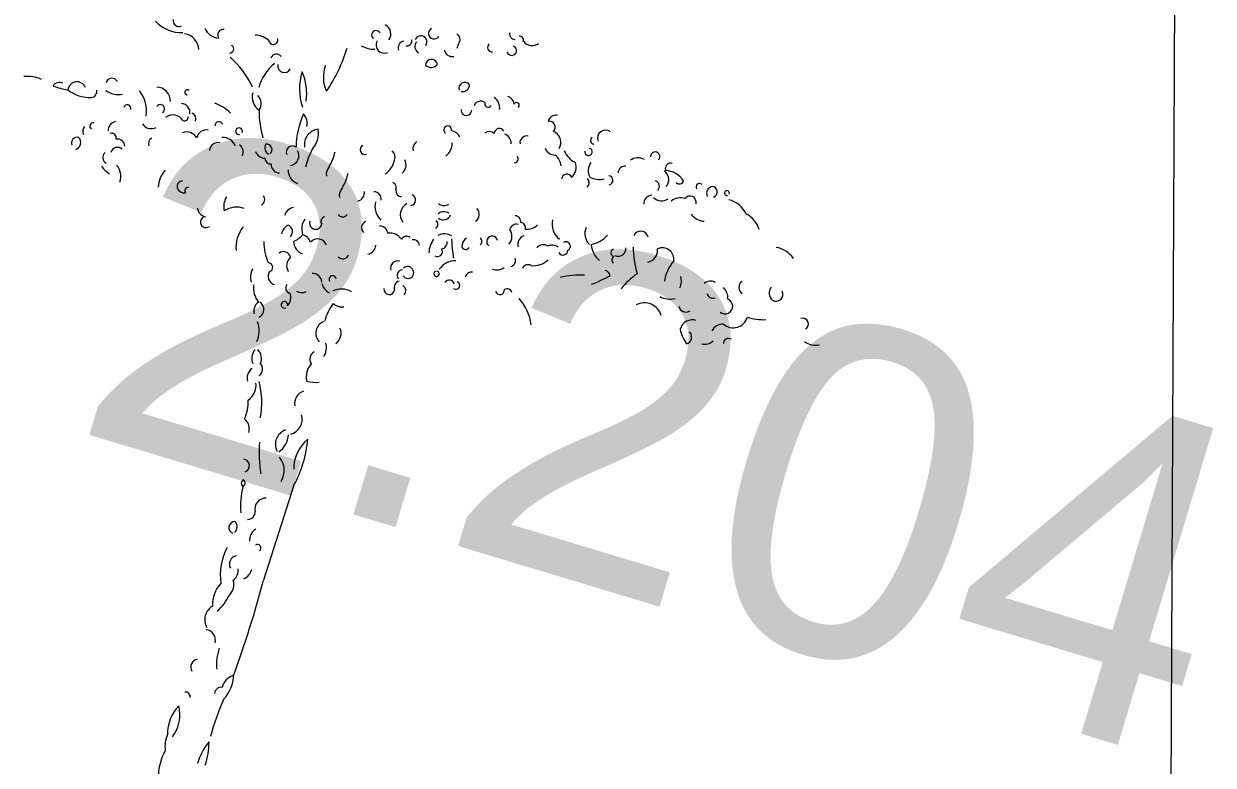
# Model space of a CAD drawing. Header units: millimetres. Extents: x -24439 to 198341, y -52871 to 149926.
# Drawn here: x 145295 to 147454, y 38543 to 39888 of the extents above; entities that cross this region are included whole.
import ezdxf

# ---------------------------------------------------------------- set-up
doc = ezdxf.new("R2010")
doc.units = ezdxf.units.MM
doc.linetypes.add('NET VAN', pattern=[1.06, 0.53, -0.53])
for name, color, linetype, lineweight in [('A-DETL-GENF-2', 9, 'NET VAN', 9), ('G-IMPT-1', 9, 'Continuous', 9), ('G-IMPT-6', 7, 'Continuous', 9)]:
    doc.layers.add(name, color=color, linetype=linetype, lineweight=lineweight)
doc.styles.add('Arial_1', font='arial_0.ttf', dxfattribs={"height": 600})

# ---------------------------------------------------------------- blocks, each defined once
blk = doc.blocks.new('NCV_TKCS_251209_TONG THE HIEN TRANG SAN DUONG - NCV_TKCS_HIEN TRANG_251209a_dwg_CX-1613001-TKCS_MB ĐỊNH VỊ CAO ĐỘ THIẾT KẾ')
at = {"layer": 'G-IMPT-1'}
blk.add_line((98.2, 2569.4), (92.6, 2268), dxfattribs=at)
for centre, radius, start, end in [((345, 4067.9), 16, 181.848, 286.098), ((363.3, 4054.3), 12.2, 0.507, 112.113), ((350.4, 4017.6), 14.5, 213.1779, 86.3084), ((394.8, 4083), 34.4, 235.943, 322.238), ((109.9, 3999.5), 16.8, 134.105, 343.968), ((173.1, 3998.9), 18.6, 347.358, 80.0223), ((255.4, 3979), 66.1, 166.16, 182.42), ((290.6, 4009.8), 14, 148.037, 290.543), ((-43.3, 3952), 30.1, 338.4689, 82.69), ((37.2, 3954.8), 15.9, 275.283, 24.207), ((79.2, 3963.7), 18.2, 340.429, 175.7931), ((87.1, 3951.2), 22.2, 157.953, 255.177), ((176, 3971.6), 24.3, 204.857, 298.273), ((-56.2, 3944), 13.6, 46.848, 245.772), ((-24, 3923.1), 25.3, 169.149, 309.692), ((36.8, 3932.5), 19.2, 112.834, 219.094), ((130.5, 3904.8), 18.1, 27.063, 195.438), ((-72.5, 3980.6), 82.4, 257.422, 287.559), ((123.9, 3921.7), 24.3, 243.505, 338.997), ((-620.5, 3884.6), 491.7, 342.661, 359.623), ((247.6, 3867.1), 18.4, 61.535, 212.708), ((238.7, 3874.8), 19.6, 272.727, 25.346), ((327.1, 3828.8), 39.9, 11.4409, 70.9309), ((378.5, 3854.5), 26.9, 22.114, 88.4937), ((411.5, 3863.6), 8.18, 325.709, 173.1816), ((542.2, 3845), 25.4, 96.888, 181.909), ((697.7, 3846), 24.1, 68.061, 218.199), ((-519.7, 3848.8), 52, 221.444, 280.37), ((-500.3, 3811.6), 15.8, 92.537, 230.594), ((-389.5, 3780.3), 60.5, 60.39, 105.9245), ((-348.7, 3839.4), 12.7, 210.702, 41.353), ((311.3, 3821.3), 23.7, 74.316, 169.6955), ((328.2, 3843.4), 10.5, 175.81, 343.579), ((525.8, 3828.9), 17.7, 329.656, 120.3426), ((537.9, 3784.2), 35.9, 345.6759, 84.9465), ((667.4, 3829.5), 11.6, 141.681, 280.247), ((821.9, 3775.4), 43.4, 79.852, 140.1145), ((857.8, 3835.6), 14.1, 333.355, 198.474), ((913.1, 3814.9), 16.2, 89.393, 217.477), ((-653.2, 3880.9), 104.2, 238.535, 289.572), ((-639.8, 3814), 17.6, 185.004, 313.884), ((-605.4, 3729.7), 51.7, 20.007, 98.0653), ((-468.5, 3776.2), 12.4, 282.995, 77.005), ((-323.8, 3786), 17.2, 51.593, 178.439), ((-71.8, 3807.6), 105.5, 177.352, 221.229), ((270.5, 3806.1), 16.3, 190.267, 16.214), ((386.7, 3766.4), 15.5, 44.009, 195.48), ((473.9, 3764.1), 20.6, 94.563, 206.721), ((660.4, 3791.7), 11.5, 187.579, 91.2198), ((785.5, 3761.5), 21.6, 101.546, 192.982), ((889.2, 3772.7), 29.6, 331.374, 75.624), ((916, 3736.2), 70.6, 49.808, 102.938), ((947.7, 3791.4), 14, 242.3, 354.92), ((1012.1, 3787.2), 10.1, 57.752, 234.866), ((1059.5, 3780.5), 21.6, 118.65, 222.425), ((1052.6, 3783.2), 16.6, 305.163, 102.0957), ((1097.5, 3792.9), 7.5, 352.871, 299.741), ((-585.3, 3486.9), 294.1, 42.604, 64.787), ((-201.2, 3692), 149.1, 146.889, 180.884), ((-295.3, 3774.3), 19.6, 182.638, 351.909), ((-61.3, 3772.1), 177.3, 179.596, 214.756), ((-356.1, 3670.6), 156, 7.694, 41.194), ((233.6, 3732.4), 11.6, 0.181, 253.557), ((361.9, 3743.2), 21.4, 62.537, 147.3257), ((401.1, 3740.6), 29.1, 13.465, 89.2152), ((557.8, 3785), 33.4, 218.784, 286.164), ((551.2, 3710.9), 45, 20.819, 69.181), ((642.7, 3817.7), 69.2, 219.73, 261.318), ((595, 3724.4), 44.8, 330.947, 33.635), ((716.1, 3748.4), 41.6, 160.505, 224.024), ((879.1, 3748.3), 17.7, 331.75, 87.7392), ((998.4, 3733.8), 19.1, 1.478, 161.4619), ((1112.4, 3694.6), 80.8, 42.574, 92.6664), ((1158, 3673.8), 76.6, 33.111, 79.508), ((252.6, 3707), 26.5, 32.575, 106.3143), ((451.5, 3706.5), 12, 289.456, 49.933), ((621.7, 3693), 15.8, 37.755, 192.277), ((670.7, 3696.9), 19.6, 332.277, 59.613), ((697.4, 3782), 63.6, 259.883, 299.849), ((743, 3726.2), 14, 297.784, 101.5236), ((890.9, 3697.1), 25.9, 111.038, 201.038), ((905.3, 3744.3), 32.9, 240.456, 324.073), ((979.7, 3694.5), 45.4, 89.3033, 143.8262), ((174.8, 3654.8), 26.4, 142.066, 210.782), ((211.4, 3683.8), 49.2, 323.154, 17.921), ((1044.5, 3745.5), 55.3, 233.86, 282.603), ((1297.3, 3600), 79.2, 51.303, 97.2802), ((-316.7, 3669.3), 46.6, 180.068, 253.671), ((-361, 3635.7), 33.1, 340.388, 64.11), ((42, 3618.4), 242.1, 171.922, 196.398), ((-218.7, 3616.6), 41.6, 3.249, 59.611), ((-635, 3561.3), 42.4, 15.252, 105.2581), ((-552.8, 3613.7), 7.91, 64.439, 281.308), ((-467.5, 3487.3), 118.7, 60.934, 88.2217), ((-39.2, 3712.9), 303.8, 196.907, 212.82), ((-123.4, 3577.5), 47.1, 113.093, 205.058), ((-205.5, 3589.2), 71.1, 333.561, 26.439), ((11.6, 3603), 14.6, 134.569, 305.042), ((84.3, 3602), 21.7, 350.67, 72.545), ((43.5, 3591.1), 62.6, 319.052, 6.743), ((113.3, 3585.1), 31.7, 324.72, 45.669), ((887.6, 3585.7), 22.8, 28.489, 176.0398), ((-778.7, 3571.4), 18.2, 42.215, 182.546), ((-748, 3496.3), 97.1, 7.592, 55.268), ((-553.8, 3550), 27, 8.048, 104.5722), ((-232.7, 3558.7), 159.6, 346.855, 4.348), ((675.5, 3568.6), 60.2, 185.242, 247.816), ((766.7, 3565.5), 47.3, 173.785, 241.165), ((707.5, 3605.1), 89.7, 297.936, 334.728), ((912.5, 3555.9), 35.5, 296.085, 24.318), ((968.2, 3544.7), 34.8, 8.914, 132.0123), ((-925.1, 3508.4), 23.4, 81.2613, 164.2082), ((-874.1, 3521.6), 27.5, 38.976, 190.575), ((-833.8, 3532), 18.6, 292.372, 28.32), ((-769.4, 3608.4), 64, 250.01, 298.161), ((-617, 3542), 13.2, 318.691, 160.7958), ((-565.7, 3503.1), 34.2, 46.165, 146.0646), ((-541.5, 3540.9), 13.1, 268.154, 16.099), ((-523.7, 3538.6), 19.1, 355.339, 83.2403), ((-432.5, 3545.2), 11.7, 35.131, 202.091), ((-369.6, 3546.2), 10.2, 350.387, 295.877), ((-257.8, 3528.3), 23.8, 172.242, 253.227), ((-273.4, 3517.5), 16.1, 320.711, 119.7625), ((-196.9, 3532.7), 18.6, 69.163, 221.821), ((-203.1, 3519.1), 29.7, 295.62, 46.888), ((73.1, 3514.7), 219.1, 168.729, 183.888), ((119.5, 3515.4), 16.2, 351.17, 86.1489), ((376.3, 3508.2), 23.8, 318.356, 64.264), ((507.8, 3524.4), 18.6, 10.278, 102.3419), ((529.4, 3512.7), 15.4, 0.548, 102.1334), ((538.6, 3555.2), 42.8, 278.317, 332.118), ((823.7, 3521.9), 10.9, 118.962, 271.548), ((831.5, 3536.9), 22.5, 260.132, 25.057), ((1192.7, 3662.2), 337.6, 198.398, 212.417), ((1118.5, 3499.9), 126.4, 156.569, 187.617), ((1237.8, 3537.9), 24.5, 150.031, 250.42), ((1336.2, 3549.2), 30.3, 160.319, 243.285), ((1327.8, 3542.8), 21.3, 256.117, 43.747), ((-999.6, 3418.7), 106.2, 82.986, 112.7207), ((-935.6, 3795.7), 281.2, 267.541, 277.039), ((-861.3, 3619.1), 109.9, 248.775, 288.361), ((-713.2, 3514.7), 11.2, 0, 180), ((-510.5, 3463.5), 36.4, 47.986, 127.4315), ((-457.8, 3493.8), 28.5, 94.545, 186.51), ((-412.7, 3470.5), 25.8, 96.051, 193.514), ((-399.2, 3474.7), 40.8, 38.067, 110.6491), ((-363.9, 3483.2), 25.4, 347.102, 71.613), ((-278.6, 3521.3), 31.8, 217.875, 285.255), ((-254.4, 3494.3), 16.2, 193.241, 293.63), ((-49.2, 3507.5), 31.8, 152.125, 207.875), ((-176.3, 3508.2), 159.6, 346.855, 4.348), ((154.9, 3517.9), 20.1, 194.334, 278.286), ((186.2, 3496.3), 16.6, 294.629, 85.3874), ((281.6, 3533), 24.3, 244.906, 323.167), ((302.9, 3463.1), 30.2, 75.75, 143.1303), ((477.5, 3469.2), 36.6, 337.502, 51.741), ((522.4, 3498.1), 22.3, 94.61, 180.368), ((563.5, 3469.7), 28.3, 126.59, 210.79), ((645.3, 3459.5), 31.3, 69.086, 130.93), ((677.8, 3498.9), 13.2, 309.521, 140.4786), ((812.9, 3550.2), 68.6, 202.433, 247.567), ((837, 3503.6), 15, 150.254, 240.254), ((1001.9, 3485.9), 42.5, 348.703, 36.355), ((1134.7, 3497.2), 27.9, 74.505, 150.2554), ((1149.1, 3477.6), 44.3, 12.018, 61.721), ((1431.3, 3480.3), 17.2, 315.534, 125.6679), ((-725, 3443), 25.6, 114.097, 203.402), ((-635.1, 3507.3), 31.6, 229.872, 315.108), ((-223.2, 3485.2), 25.4, 193.314, 285.754), ((-152, 3489.4), 43.6, 195.82, 266.197), ((7.3, 3457), 31.8, 152.125, 207.875), ((23.3, 3470.2), 25.3, 297.349, 25.78), ((80.1, 3467.6), 22, 6.588, 106.0329), ((146.5, 3465.1), 59.6, 184.178, 242.18), ((207.6, 3455.9), 38.7, 135.325, 232.058), ((275.2, 3446.2), 13.2, 313.567, 74.506), ((292.6, 3490.1), 23.4, 249.249, 356.562), ((459.7, 3447.9), 16.2, 26.9, 248.079), ((617.4, 3460.8), 23.5, 71.565, 161.5651), ((672.3, 3484.3), 14.6, 225.644, 17.571), ((814.6, 3444.6), 18.1, 22.226, 95.8457), ((1121.7, 3318.4), 268.9, 142.7335, 156.9835), ((1143.6, 3494.2), 18.8, 209.43, 307.95), ((1190.5, 3463.6), 23.3, 246.6559, 85.2708), ((1269.2, 3598.5), 147.1, 268.368, 290.556), ((-801.3, 3416.1), 21.9, 154.708, 222.783), ((-796.2, 3433.7), 10.4, 93.721, 255.891), ((-732.8, 3415.9), 14.1, 0.843, 126.0274), ((-708.7, 3395.7), 22.8, 19.03, 116.2091), ((-603.8, 3436.5), 18.2, 133.838, 217.366), ((328, 3386), 44.3, 76.644, 133.8653), ((638.7, 3511.8), 312.4, 197.116, 207.842), ((402.5, 3415.7), 27.3, 135.69, 203.07), ((417.1, 3435.4), 13.3, 322.125, 68.385), ((525.7, 3408.4), 19.2, 300.739, 36.641), ((583.7, 3473.2), 61.6, 278.92, 331.702), ((810.2, 3200.7), 236.4, 103.0286, 121.1075), ((403.8, 3890.5), 612.8, 308.449, 314.246), ((1005.3, 3508.4), 74.7, 260.71, 297.471), ((1076.4, 3434.6), 22.7, 208.985, 319.595), ((1220.4, 3451), 44.6, 245.253, 0.558), ((1470.6, 3479.4), 52.2, 248.009, 301.139), ((-828, 3371), 17.2, 91.536, 218.429), ((-839.5, 3369), 22.1, 305.333, 60.391), ((-701.9, 3373.6), 20.5, 63.159, 180.853), ((0.8, 3404.4), 16.3, 229.807, 342.084), ((88.4, 3380.1), 20, 128.928, 243.752), ((128.9, 3372.4), 23, 21.37, 111.3704), ((168.2, 3342.3), 42.4, 50.793, 114.9577), ((212.6, 3371.3), 18.1, 68.901, 167.6989), ((235.5, 3366.5), 18.4, 21.614, 119.077), ((366.8, 3378.2), 82.7, 162.494, 192.525), ((310.2, 3371.1), 14.9, 256.088, 50.782), ((312.7, 3399.8), 18.5, 291.892, 28.801), ((386.2, 3413), 11.9, 222.434, 348.074), ((484.6, 3410.1), 42.4, 270.86, 319.542), ((589.2, 3394.2), 18.6, 77.658, 169.7221), ((969.1, 3352.2), 53.1, 32.578, 134.4551), ((1119, 3359.3), 38.2, 88.683, 181.318), ((1211.3, 3373.6), 38.1, 104.4966, 169.1984), ((-722.2, 3357.4), 19.9, 148.693, 258.564), ((-469.8, 3333.4), 87.5, 155.584, 192.995), ((-485.3, 3337.2), 16.3, 106.255, 211.669), ((-253, 3366), 18.2, 313.514, 54.116), ((-129.9, 3342.8), 34.3, 117.226, 181.842), ((-50.9, 3333.6), 54.1, 163.289, 214.891), ((-67.4, 3347.2), 18.7, 179.878, 5.846), ((-40, 3360.6), 14.5, 118.713, 232.49), ((386.6, 3303.8), 58.4, 104.7039, 162.6319), ((1167.6, 3400.2), 96.4, 205.688, 235.041), ((1099.6, 3339.2), 22.1, 305.333, 60.391), ((1153.1, 3374), 39.8, 273.028, 327.904), ((1232.7, 3359), 14.9, 73.072, 196.927), ((-685.2, 3392), 84.9, 232.132, 254.738), ((-722.5, 3297.6), 52.2, 357.295, 57.653), ((-481.1, 3340.2), 21.4, 212.695, 297.442), ((-464.7, 3329.6), 10.6, 105.254, 232.124), ((-296.5, 3330.4), 54, 163.878, 210.985), ((-292.8, 3263.5), 63.5, 84.8129, 142.0445), ((-118.2, 3290.1), 38.7, 134.894, 186.225), ((-147.7, 3296.1), 21.5, 331.5869, 84.2071), ((95.2, 3329.8), 31.6, 300.562, 11.513), ((326.8, 3305.9), 8.03, 131.586, 101.5379), ((431.6, 3322.9), 18.9, 96.401, 185.021), ((524.4, 3314.4), 13.9, 215.701, 20.901), ((548.9, 3310.4), 14.6, 29.292, 141.9115), ((-395.2, 3298.8), 29.8, 201.868, 274.121), ((-154.4, 3324.5), 63, 307.801, 339.692), ((-76.4, 3288.4), 41.7, 199.247, 267.013), ((-98.1, 3259.8), 42.9, 40.601, 86.2685), ((-39.7, 3276.2), 28.3, 37.112, 156.0524), ((36.8, 3285.3), 18.7, 240.078, 356.067), ((209.2, 3288.5), 21.6, 88.222, 213.668), ((230, 3271.9), 16.7, 108.582, 237.167), ((242.1, 3285.2), 17.4, 34.777, 152.3756), ((243.3, 3284), 17.2, 229.568, 40.433), ((373.4, 3284.2), 15.1, 28.632, 166.5566), ((392.9, 3289.2), 11.6, 247.465, 84.462), ((511.1, 3180.4), 147.4, 24.361, 58.702), ((-386.3, 3254.1), 16.5, 114.197, 326.276), ((-184.7, 3235.6), 96.8, 157.38, 202.62), ((-57.5, 3290), 149.8, 196.051, 221.429), ((236.3, 3234.8), 21, 123.338, 215.422), ((238.6, 3226), 15.2, 323.5669, 85.9848), ((-129.4, 3215.7), 21.9, 29.003, 145.271), ((-83.4, 3208), 32.4, 145.725, 229.139), ((30.7, 3199.3), 10.9, 25.672, 230.077), ((203.3, 3220), 16.1, 190.793, 9.223), ((-166.2, 3177.9), 13.5, 304.297, 105.2537), ((-134.5, 3158.7), 25.4, 161.419, 270.257), ((-24.7, 3172.2), 27.7, 19.79, 109.5168), ((40.7, 3200.4), 43.7, 211.047, 259.935), ((82.4, 3120), 61.4, 76.859, 133.004), ((-153, 3150.1), 58.4, 170.878, 210.691), ((-82.6, 3138), 16, 156.183, 277.556), ((-56.2, 3161.4), 29.1, 255.186, 314.676), ((-119.9, 3129.2), 75.4, 191.146, 234.092), ((-109.9, 3099.6), 37.1, 333.458, 37.423), ((192.5, 3077.5), 148.4, 159.482, 182.192), ((70.3, 3165.4), 39.5, 244.942, 295.058), ((-141.6, 3048.3), 30, 138.798, 215.478), ((-167.3, 3044.6), 26.3, 313.091, 74.9809), ((-86.7, 3083.4), 10, 357.996, 308.87), ((65.7, 3039.6), 38.3, 127.536, 239.198), ((64.6, 3039), 39.2, 324.062, 40.343), ((-215.3, 2962.6), 81.5, 353.03, 35.911), ((25.8, 2982.2), 48.6, 342.588, 32.943), ((58, 2955.4), 24.9, 134.496, 231.229), ((-96.7, 2911.5), 39.7, 154.507, 220.356), ((-141.7, 2897), 37.3, 354.116, 63.506), ((96.2, 2910.8), 59.4, 154.949, 209.001), ((-121.5, 2870.5), 28.3, 329.21, 53.41), ((43.7, 2981.6), 99.6, 270.321, 292.299), ((-96.9, 2849.1), 35.6, 142.285, 212.511), ((66.2, 2817.9), 39.3, 124.083, 206.849), ((-154.3, 2810.5), 57.5, 323.065, 21.746), ((-305.1, 2709.3), 248.3, 5.939, 31.544), ((-249.8, 2733.2), 147.8, 354.217, 16.837), ((18.8, 2754.6), 47.5, 302.397, 31.853), ((-117.2, 2682.5), 38.6, 0.691, 68.071), ((52.7, 2685.2), 45.8, 126.355, 224.374), ((-29.7, 2695.9), 69.9, 322.259, 12.292), ((195.2, 2649.5), 116.8, 146.143, 196.69), ((-252, 2642), 357.6, 348.292, 11.708), ((446.3, 2781.8), 499.8, 193.592, 204.675), ((-2.5, 2586.2), 62.1, 344.358, 57.093), ((-66.8, 2581.3), 19.9, 308.449, 97.2177), ((-44.1, 2532.5), 12.4, 133.211, 247.4), ((-57.5, 2530), 12.5, 313.807, 66.8039), ((244.6, 2543), 294.2, 184.288, 199.902), ((36.8, 2476.3), 32.6, 103.298, 210.839), ((-13.6, 2452.2), 23.6, 288.614, 18.256), ((-36.3, 2395.8), 18.1, 106.305, 265.713), ((-51.9, 2392.8), 22.8, 330.077, 62.701), ((58, 2382.3), 42.2, 140.168, 199.223), ((47, 2356.3), 10.6, 322.125, 142.1245), ((145.9, 2297.8), 190.2, 169.869, 203.664), ((5, 2291.9), 26.1, 119.781, 224.69), ((-22.3, 2263.4), 34.9, 321.901, 26.677), ((-0.9, 2290.9), 50.8, 314.876, 357.199), ((-2960.4, 2154.9), 3055.1, 356.464, 2.121), ((-32, 2217.1), 44.6, 330.861, 33.72), ((54.3, 2180.8), 92.1, 153.818, 200.31), ((-192.1, 2233.5), 202.7, 331.781, 349.147), ((2.2, 2116.3), 47.3, 136.431, 226.751), ((-23.8, 2044.3), 30.8, 0.641, 102.0387), ((164.4, 2025.5), 140.7, 177.491, 203.118), ((-19.3, 1959.9), 24.1, 116.895, 226.846), ((116.6, 1924.7), 50.1, 123.542, 183.327), ((-11, 1937.7), 104, 332.795, 16.061), ((69.2, 1902.1), 19.9, 97.579, 193.032), ((-31.2, 1862.8), 14.1, 5.542, 117.2388), ((724, 1799.9), 648.9, 172.004, 182.711), ((65.5, 1775.1), 122.1, 152.958, 197.894), ((-141.5, 1773.1), 113.9, 340.841, 30.358), ((31.7, 1725.5), 83.2, 171.643, 205.849), ((241.9, 1680.6), 180.9, 156.593, 180.223), ((-127.3, 1689.8), 212.7, 357.842, 17.15), ((115, 1653.1), 162.3, 167.161, 199.846)]:
    blk.add_arc(centre, radius, start, end, dxfattribs=at)
blk = doc.blocks.new('NCV_TKCS_251209_TONG THE HIEN TRANG SAN DUONG - NCV_TKCS_HIEN TRANG_251209a_dwg-1612995-TKCS_MB ĐỊNH VỊ CAO ĐỘ THIẾT KẾ')
at = {"layer": 'G-IMPT-1', "flags": 128}
blk.add_lwpolyline([(563602851.8, 1145093282.1), (563604167, 1145089083), (563606454, 1145082119), (563614466, 1145054358), (563616073, 1145049661), (563620134, 1145037512), (563624300, 1145023443), (563630510, 1145001852), (563634991, 1144986784), (563635712.5, 1144984469.9)], dxfattribs=at)
at = {"xscale": 0.5999999999997676, "yscale": 0.5999999999997676, "zscale": 0.5999999999997676, "rotation": 0.0005022315763634679}
blk.add_blockref('NCV_TKCS_251209_TONG THE HIEN TRANG SAN DUONG - NCV_TKCS_HIEN TRANG_251209a_dwg_CX-1613001-TKCS_MB ĐỊNH VỊ CAO ĐỘ THIẾT KẾ', (563622086.2, 1145023564.1), dxfattribs=at)
at = {"layer": 'G-IMPT-6', "insert": (563621721, 1145025686.2), "char_height": 600, "width": 2511.846, "attachment_point": 1, "line_spacing_factor": 0.941778, "style": 'Arial_1'}
blk.add_mtext('2.204', dxfattribs=at)
blk = doc.blocks.new('NCV_TKCS_251209_TONG THE HIEN TRANG SAN DUONG - NCV_TKCS_251209_TONG THE HIEN TRANG SAN DUONG-1605292-TKCS_MB ĐỊNH VỊ CAO ĐỘ THIẾT KẾ')
at = {"rotation": 343.2379237072182}
blk.add_blockref('NCV_TKCS_251209_TONG THE HIEN TRANG SAN DUONG - NCV_TKCS_HIEN TRANG_251209a_dwg-1612995-TKCS_MB ĐỊNH VỊ CAO ĐỘ THIẾT KẾ', (-869777547.7, -933796958.8), dxfattribs=at)

msp = doc.modelspace()

# ---------------------------------------------------------------- block references
at = {"layer": 'A-DETL-GENF-2'}
msp.add_blockref('NCV_TKCS_251209_TONG THE HIEN TRANG SAN DUONG - NCV_TKCS_251209_TONG THE HIEN TRANG SAN DUONG-1605292-TKCS_MB ĐỊNH VỊ CAO ĐỘ THIẾT KẾ', (26103.5, 9888.2), dxfattribs=at)

doc.saveas('drawing.dxf')
